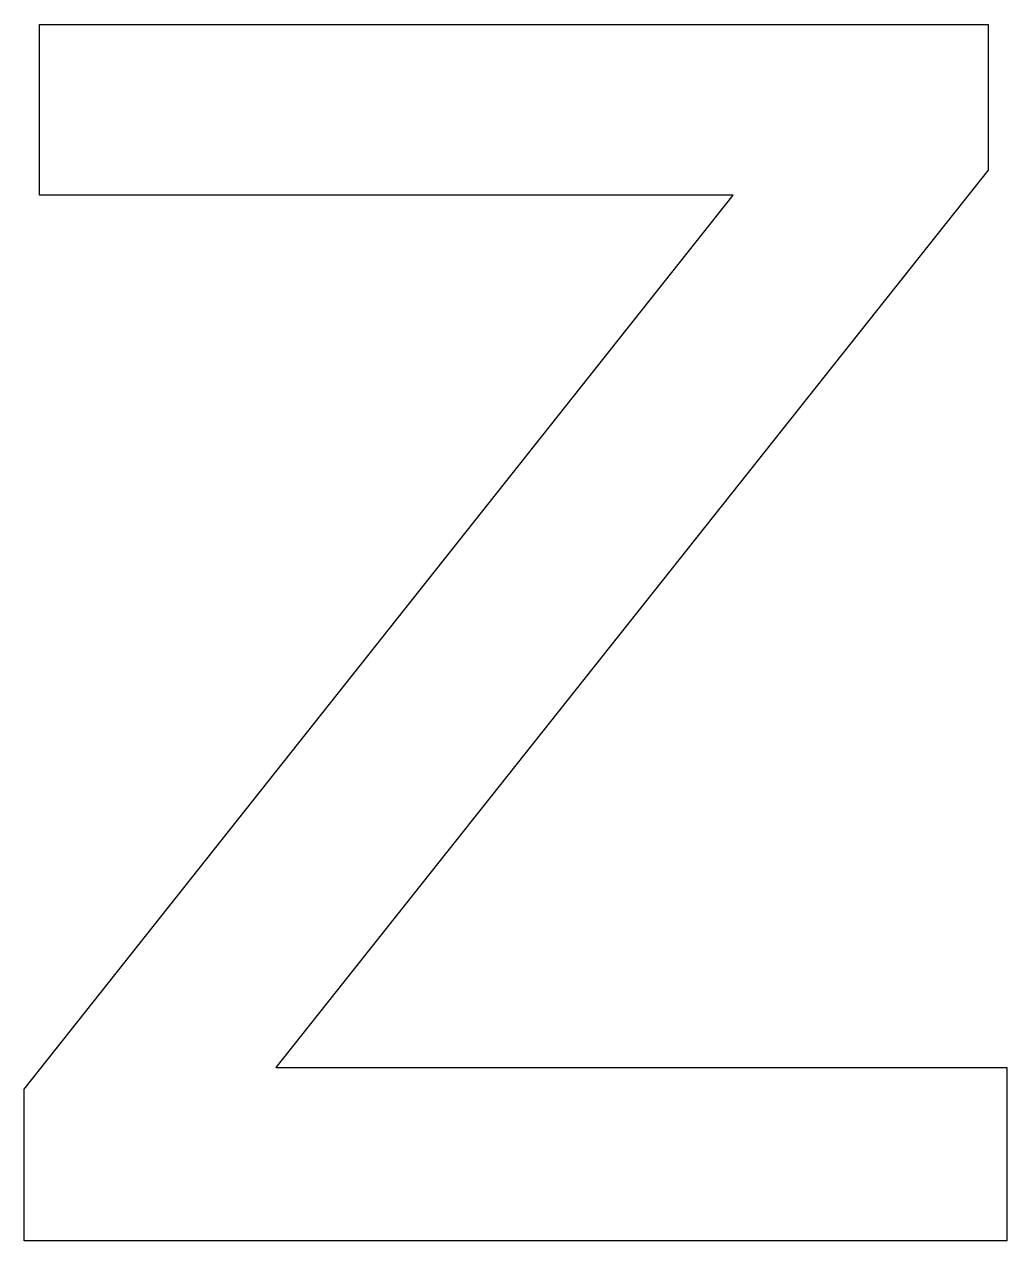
# Model space of a CAD drawing. Header units: metres. Extents: x -56 to 56, y 0 to 138.
import ezdxf

# ---------------------------------------------------------------- set-up
doc = ezdxf.new("R2010")
doc.units = ezdxf.units.M

msp = doc.modelspace()

# ---------------------------------------------------------------- linework, layer by layer
at = {"layer": 'COMPONENT0'}
for p, q in [((-53.91, 118.43), (-53.91, 137.79)), ((-53.91, 137.79), (53.54, 137.79)), ((53.54, 137.79), (53.54, 121.26)), ((53.54, 121.26), (-27.14, 19.61)), ((-55.64, 17.15), (24.67, 118.43)), ((24.67, 118.43), (-53.91, 118.43)), ((-27.14, 19.61), (55.64, 19.61)), ((55.64, 19.61), (55.64, 0)), ((-55.64, 0), (-55.64, 17.15)), ((55.64, 0), (-55.64, 0))]:
    msp.add_line(p, q, dxfattribs=at)

doc.saveas('drawing.dxf')
